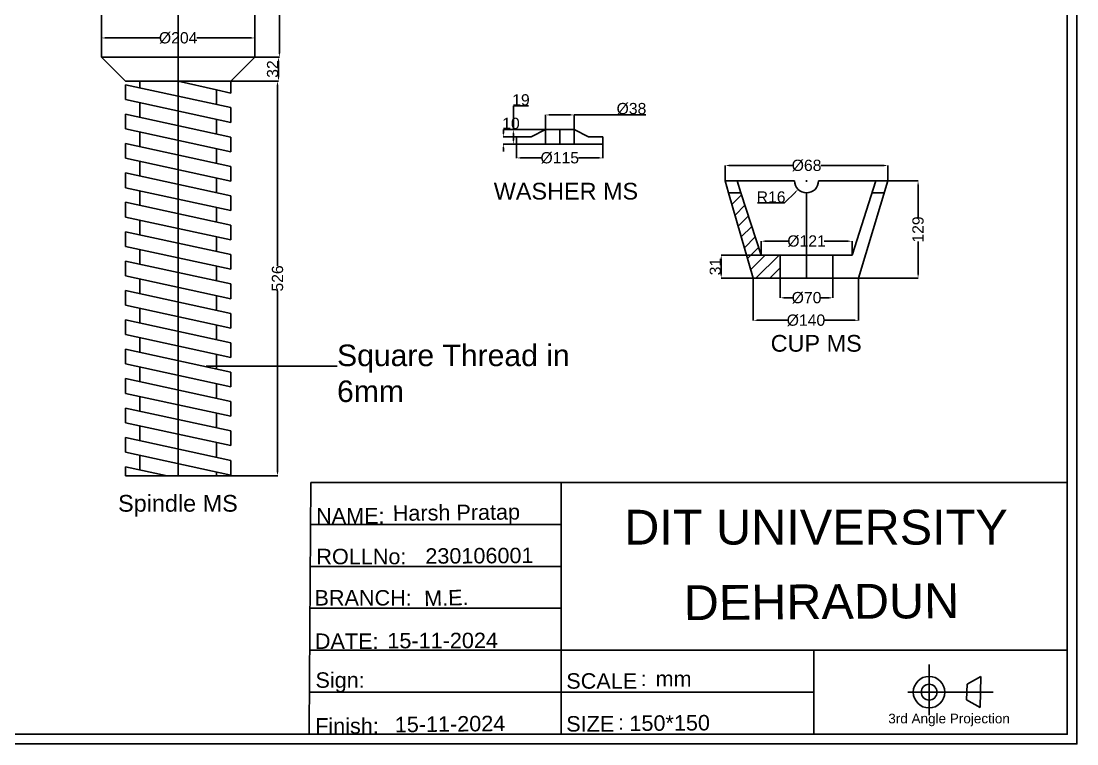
# Model space of a CAD drawing. Header units: millimetres. Extents: x 2702 to 4828, y 655 to 2204.
# Drawn here: x 3422 to 4828, y 655 to 1617 of the extents above; entities that cross this region are included whole.
import ezdxf
from ezdxf.enums import TextEntityAlignment as Align

# ---------------------------------------------------------------- set-up
doc = ezdxf.new("R2010")
doc.units = ezdxf.units.MM
doc.linetypes.add('DASHED', pattern=[19.05, 12.7, -6.35])
doc.styles.get("Standard").update_dxf_attribs({"font": 'arial.ttf'})
doc.dimstyles.new('ISO POLINEMA 1', dxfattribs={"dimtxt": 15, "dimasz": 5, "dimexe": 0.18, "dimexo": 0.0625, "dimgap": 0.09, "dimtad": 1, "dimtoh": 1, "dimdec": 0, "dimzin": 0, "dimdsep": 46, "dimtxsty": 'Standard', "dimcen": 1, "dimadec": 0, "dimazin": 0, "dimtfac": 1, "dimtdec": 0, "dimtofl": 0, "dimtmove": 0, "dimatfit": 3, "dimfxl": 1, "dimtolj": 1, "dimtzin": 0, "dimarcsym": 0})

# ---------------------------------------------------------------- blocks, each defined once
blk = doc.blocks.new('*D52')
at = {"color": 0, "lineweight": -2, "transparency": 16777216}
for p, q in [((4538.1, 1404.6), (4616.5, 1404.6)), ((4616.3, 1399.6), (4616.3, 1355.8)), ((4616.3, 1280.1), (4616.3, 1323.9)), ((4538.1, 1275.1), (4616.5, 1275.1))]:
    blk.add_line(p, q, dxfattribs=at)
at = {"color": 0, "transparency": 16777216}
for points in [[(4615.5, 1399.6), (4617.2, 1399.6), (4616.3, 1404.6)], [(4615.5, 1280.1), (4617.2, 1280.1), (4616.3, 1275.1)]]:
    blk.add_solid(points, dxfattribs=at)
at = {"layer": 'Defpoints', "color": 0, "transparency": 16777216}
for p in [(4538, 1404.6), (4538, 1275.1), (4616.3, 1275.1)]:
    blk.add_point(p, dxfattribs=at)
at = {"color": 0, "transparency": 16777216, "insert": (4616.3, 1339.9), "char_height": 15, "attachment_point": 5, "rotation": 90}
blk.add_mtext('\\A1;129', dxfattribs=at)
blk = doc.blocks.new('*D65')
at = {"color": 0, "lineweight": -2, "transparency": 16777216}
for p, q in [((4407.3, 1305.9), (4407.3, 1324.5)), ((4412.3, 1324.3), (4444.5, 1324.3)), ((4523.4, 1324.3), (4491.3, 1324.3)), ((4528.4, 1305.9), (4528.4, 1324.5))]:
    blk.add_line(p, q, dxfattribs=at)
at = {"color": 0, "transparency": 16777216}
for points in [[(4412.3, 1325.1), (4412.3, 1323.5), (4407.3, 1324.3)], [(4523.4, 1325.1), (4523.4, 1323.5), (4528.4, 1324.3)]]:
    blk.add_solid(points, dxfattribs=at)
at = {"layer": 'Defpoints', "color": 0, "transparency": 16777216}
for p in [(4528.4, 1324.3), (4407.3, 1305.8), (4528.4, 1305.8)]:
    blk.add_point(p, dxfattribs=at)
at = {"color": 0, "transparency": 16777216, "insert": (4467.9, 1324.3), "char_height": 15, "attachment_point": 5}
blk.add_mtext('\\A1;%%C121', dxfattribs=at)
blk = doc.blocks.new('*D53')
at = {"color": 0, "lineweight": -2, "transparency": 16777216}
for p, q in [((4467.9, 1403.6), (4467.9, 1405.6)), ((4466.9, 1404.6), (4468.9, 1404.6)), ((4438.7, 1375.4), (4453.1, 1389.8)), ((4402.8, 1375.4), (4438.7, 1375.4))]:
    blk.add_line(p, q, dxfattribs=at)
at = {"color": 0, "transparency": 16777216}
blk.add_solid([(4452.5, 1390.4), (4453.7, 1389.2), (4456.6, 1393.3)], dxfattribs=at)
at = {"layer": 'Defpoints', "color": 0, "transparency": 16777216}
for p in [(4456.6, 1393.3), (4467.9, 1404.6)]:
    blk.add_point(p, dxfattribs=at)
at = {"color": 0, "transparency": 16777216, "insert": (4420.7, 1383.1), "char_height": 15, "attachment_point": 5}
blk.add_mtext('\\A1;R16', dxfattribs=at)
blk = doc.blocks.new('*D66')
at = {"color": 0, "lineweight": -2, "transparency": 16777216}
for p, q in [((4432.8, 1275.1), (4432.8, 1248.7)), ((4502.9, 1275.1), (4502.9, 1248.7)), ((4437.8, 1248.9), (4448.9, 1248.9)), ((4497.9, 1248.9), (4486.8, 1248.9))]:
    blk.add_line(p, q, dxfattribs=at)
at = {"color": 0, "transparency": 16777216}
for points in [[(4437.8, 1249.7), (4437.8, 1248), (4432.8, 1248.9)], [(4497.9, 1249.7), (4497.9, 1248), (4502.9, 1248.9)]]:
    blk.add_solid(points, dxfattribs=at)
at = {"layer": 'Defpoints', "color": 0, "transparency": 16777216}
for p in [(4432.8, 1275.1), (4502.9, 1275.1), (4502.9, 1248.9)]:
    blk.add_point(p, dxfattribs=at)
at = {"color": 0, "transparency": 16777216, "insert": (4467.9, 1248.9), "char_height": 15, "attachment_point": 5}
blk.add_mtext('\\A1;%%C70', dxfattribs=at)
blk = doc.blocks.new('*D67')
at = {"color": 0, "lineweight": -2, "transparency": 16777216}
for p, q in [((4396.9, 1275.1), (4396.9, 1218.7)), ((4537.2, 1275.1), (4537.2, 1218.7)), ((4401.9, 1218.9), (4442.3, 1218.9)), ((4532.2, 1218.9), (4491.9, 1218.9))]:
    blk.add_line(p, q, dxfattribs=at)
at = {"color": 0, "transparency": 16777216}
for points in [[(4401.9, 1219.7), (4401.9, 1218.1), (4396.9, 1218.9)], [(4532.2, 1219.7), (4532.2, 1218.1), (4537.2, 1218.9)]]:
    blk.add_solid(points, dxfattribs=at)
at = {"layer": 'Defpoints', "color": 0, "transparency": 16777216}
for p in [(4396.9, 1275.1), (4537.2, 1275.1), (4537.2, 1218.9)]:
    blk.add_point(p, dxfattribs=at)
at = {"color": 0, "transparency": 16777216, "insert": (4467.1, 1218.9), "char_height": 15, "attachment_point": 5}
blk.add_mtext('\\A1;%%C140', dxfattribs=at)
blk = doc.blocks.new('*D56')
at = {"color": 0, "lineweight": -2, "transparency": 16777216}
for p, q in [((4409.3, 1305.8), (4354.1, 1305.8)), ((4354.3, 1300.8), (4354.3, 1280.1)), ((4409.3, 1275.1), (4354.1, 1275.1))]:
    blk.add_line(p, q, dxfattribs=at)
at = {"color": 0, "transparency": 16777216}
for points in [[(4353.4, 1300.8), (4355.1, 1300.8), (4354.3, 1305.8)], [(4353.4, 1280.1), (4355.1, 1280.1), (4354.3, 1275.1)]]:
    blk.add_solid(points, dxfattribs=at)
at = {"layer": 'Defpoints', "color": 0, "transparency": 16777216}
for p in [(4409.4, 1305.8), (4354.3, 1275.1), (4409.4, 1275.1)]:
    blk.add_point(p, dxfattribs=at)
at = {"color": 0, "transparency": 16777216, "insert": (4346.5, 1290.5), "char_height": 15, "attachment_point": 5, "rotation": 90}
blk.add_mtext('\\A1;31', dxfattribs=at)
blk = doc.blocks.new('*D77')
at = {"color": 0, "lineweight": -2, "transparency": 16777216}
for p, q in [((4359.5, 1404.7), (4359.5, 1425.3)), ((4364.5, 1425.1), (4448.9, 1425.1)), ((4571.3, 1425.1), (4486.9, 1425.1)), ((4576.3, 1404.7), (4576.3, 1425.3))]:
    blk.add_line(p, q, dxfattribs=at)
at = {"color": 0, "transparency": 16777216}
for points in [[(4364.5, 1426), (4364.5, 1424.3), (4359.5, 1425.1)], [(4571.3, 1426), (4571.3, 1424.3), (4576.3, 1425.1)]]:
    blk.add_solid(points, dxfattribs=at)
at = {"layer": 'Defpoints', "color": 0, "transparency": 16777216}
for p in [(4576.3, 1425.1), (4359.5, 1404.6), (4576.3, 1404.6)]:
    blk.add_point(p, dxfattribs=at)
at = {"color": 0, "transparency": 16777216, "insert": (4467.9, 1425.1), "char_height": 15, "attachment_point": 5}
blk.add_mtext('\\A1;%%C68', dxfattribs=at)
blk = doc.blocks.new('*D87')
at = {"color": 0, "lineweight": -2, "transparency": 16777216}
for p, q in [((4082, 1453.7), (4082, 1435)), ((4196.8, 1453.7), (4196.8, 1435)), ((4087, 1435.2), (4114.5, 1435.2)), ((4191.8, 1435.2), (4164.3, 1435.2))]:
    blk.add_line(p, q, dxfattribs=at)
at = {"color": 0, "transparency": 16777216}
for points in [[(4087, 1436), (4087, 1434.4), (4082, 1435.2)], [(4191.8, 1436), (4191.8, 1434.4), (4196.8, 1435.2)]]:
    blk.add_solid(points, dxfattribs=at)
at = {"layer": 'Defpoints', "color": 0, "transparency": 16777216}
for p in [(4082, 1453.7), (4196.8, 1453.7), (4196.8, 1435.2)]:
    blk.add_point(p, dxfattribs=at)
at = {"color": 0, "transparency": 16777216, "insert": (4139.4, 1435.2), "char_height": 15, "attachment_point": 5}
blk.add_mtext('\\A1;%%C115', dxfattribs=at)
blk = doc.blocks.new('*D88')
at = {"color": 0, "lineweight": -2, "transparency": 16777216}
for p, q in [((4082, 1463.3), (4064.1, 1463.3)), ((4064.3, 1468.3), (4064.3, 1473.3)), ((4064.3, 1473.3), (4084.4, 1473.3)), ((4082, 1453.7), (4064.1, 1453.7)), ((4064.3, 1448.7), (4064.3, 1443.7))]:
    blk.add_line(p, q, dxfattribs=at)
at = {"color": 0, "transparency": 16777216}
for points in [[(4063.4, 1468.3), (4065.1, 1468.3), (4064.3, 1463.3)], [(4063.4, 1448.7), (4065.1, 1448.7), (4064.3, 1453.7)]]:
    blk.add_solid(points, dxfattribs=at)
at = {"layer": 'Defpoints', "color": 0, "transparency": 16777216}
for p in [(4064.3, 1463.3), (4082, 1463.3), (4082, 1453.7)]:
    blk.add_point(p, dxfattribs=at)
at = {"color": 0, "transparency": 16777216, "insert": (4074.4, 1481.1), "char_height": 15, "attachment_point": 5}
blk.add_mtext('\\A1;10', dxfattribs=at)
blk = doc.blocks.new('*D89')
at = {"color": 0, "lineweight": -2, "transparency": 16777216}
for p, q in [((4077.6, 1472.9), (4077.6, 1504.7)), ((4077.6, 1504.7), (4097.8, 1504.7)), ((4120.2, 1472.9), (4077.4, 1472.9)), ((4077.6, 1458.7), (4077.6, 1467.9)), ((4120.2, 1453.7), (4077.4, 1453.7))]:
    blk.add_line(p, q, dxfattribs=at)
at = {"color": 0, "transparency": 16777216}
for points in [[(4076.7, 1467.9), (4078.4, 1467.9), (4077.6, 1472.9)], [(4076.7, 1458.7), (4078.4, 1458.7), (4077.6, 1453.7)]]:
    blk.add_solid(points, dxfattribs=at)
at = {"layer": 'Defpoints', "color": 0, "transparency": 16777216}
for p in [(4120.3, 1472.9), (4077.6, 1453.7), (4120.3, 1453.7)]:
    blk.add_point(p, dxfattribs=at)
at = {"color": 0, "transparency": 16777216, "insert": (4087.7, 1512.5), "char_height": 15, "attachment_point": 5}
blk.add_mtext('\\A1;19', dxfattribs=at)
blk = doc.blocks.new('*D90')
at = {"color": 0, "lineweight": -2, "transparency": 16777216}
for p, q in [((4120.3, 1472.9), (4120.3, 1492.7)), ((4125.3, 1492.5), (4153.5, 1492.5)), ((4158.5, 1472.9), (4158.5, 1492.7)), ((4158.5, 1492.5), (4253.8, 1492.5))]:
    blk.add_line(p, q, dxfattribs=at)
at = {"color": 0, "transparency": 16777216}
for points in [[(4125.3, 1493.3), (4125.3, 1491.7), (4120.3, 1492.5)], [(4153.5, 1493.3), (4153.5, 1491.7), (4158.5, 1492.5)]]:
    blk.add_solid(points, dxfattribs=at)
at = {"layer": 'Defpoints', "color": 0, "transparency": 16777216}
for p in [(4158.5, 1492.5), (4120.3, 1472.9), (4158.5, 1472.9)]:
    blk.add_point(p, dxfattribs=at)
at = {"color": 0, "transparency": 16777216, "insert": (4234.8, 1500.7), "char_height": 15, "attachment_point": 5}
blk.add_mtext('\\A1;%%C38', dxfattribs=at)
blk = doc.blocks.new('*D93')
at = {"color": 0, "lineweight": -2, "transparency": 16777216}
for p, q in [((3529.4, 1569.6), (3529.4, 1595.2)), ((3534.4, 1595), (3606.6, 1595)), ((3728.4, 1595), (3656.2, 1595)), ((3733.4, 1569.6), (3733.4, 1595.2))]:
    blk.add_line(p, q, dxfattribs=at)
at = {"color": 0, "transparency": 16777216}
for points in [[(3534.4, 1595.9), (3534.4, 1594.2), (3529.4, 1595)], [(3728.4, 1595.9), (3728.4, 1594.2), (3733.4, 1595)]]:
    blk.add_solid(points, dxfattribs=at)
at = {"layer": 'Defpoints', "color": 0, "transparency": 16777216}
for p in [(3733.4, 1595), (3529.4, 1569.6), (3733.4, 1569.6)]:
    blk.add_point(p, dxfattribs=at)
at = {"color": 0, "transparency": 16777216, "insert": (3631.4, 1595), "char_height": 15, "attachment_point": 5}
blk.add_mtext('\\A1;%%C204', dxfattribs=at)
blk = doc.blocks.new('*D95')
at = {"color": 0, "lineweight": -2, "transparency": 16777216}
for p, q in [((3733.5, 1728.9), (3766.3, 1728.9)), ((3766.1, 1723.9), (3766.1, 1665.2)), ((3766.1, 1574.6), (3766.1, 1633.3)), ((3733.5, 1569.6), (3766.3, 1569.6))]:
    blk.add_line(p, q, dxfattribs=at)
at = {"color": 0, "transparency": 16777216}
for points in [[(3765.3, 1723.9), (3767, 1723.9), (3766.1, 1728.9)], [(3765.3, 1574.6), (3767, 1574.6), (3766.1, 1569.6)]]:
    blk.add_solid(points, dxfattribs=at)
at = {"layer": 'Defpoints', "color": 0, "transparency": 16777216}
for p in [(3733.4, 1728.9), (3733.4, 1569.6), (3766.1, 1569.6)]:
    blk.add_point(p, dxfattribs=at)
at = {"color": 0, "transparency": 16777216, "insert": (3766.1, 1649.2), "char_height": 15, "attachment_point": 5, "rotation": 90}
blk.add_mtext('\\A1;159', dxfattribs=at)
blk = doc.blocks.new('*D96')
at = {"color": 0, "lineweight": -2, "transparency": 16777216}
for p, q in [((3701.6, 1569.6), (3765.1, 1569.6)), ((3764.9, 1542.7), (3764.9, 1564.6)), ((3701.6, 1537.7), (3765.1, 1537.7))]:
    blk.add_line(p, q, dxfattribs=at)
at = {"color": 0, "transparency": 16777216}
for points in [[(3764.1, 1564.6), (3765.8, 1564.6), (3764.9, 1569.6)], [(3764.1, 1542.7), (3765.8, 1542.7), (3764.9, 1537.7)]]:
    blk.add_solid(points, dxfattribs=at)
at = {"layer": 'Defpoints', "color": 0, "transparency": 16777216}
for p in [(3701.5, 1569.6), (3764.9, 1569.6), (3701.5, 1537.7)]:
    blk.add_point(p, dxfattribs=at)
at = {"color": 0, "transparency": 16777216, "insert": (3757.2, 1553.6), "char_height": 15, "attachment_point": 5, "rotation": 90}
blk.add_mtext('\\A1;32', dxfattribs=at)
blk = doc.blocks.new('*D97')
at = {"color": 0, "lineweight": -2, "transparency": 16777216}
for p, q in [((3631.5, 1537.7), (3763.9, 1537.7)), ((3763.7, 1532.7), (3763.7, 1291.3)), ((3763.7, 1016.7), (3763.7, 1258)), ((3631.5, 1011.7), (3763.9, 1011.7))]:
    blk.add_line(p, q, dxfattribs=at)
at = {"color": 0, "transparency": 16777216}
for points in [[(3762.9, 1532.7), (3764.5, 1532.7), (3763.7, 1537.7)], [(3762.9, 1016.7), (3764.5, 1016.7), (3763.7, 1011.7)]]:
    blk.add_solid(points, dxfattribs=at)
at = {"layer": 'Defpoints', "color": 0, "transparency": 16777216}
for p in [(3631.4, 1537.7), (3631.4, 1011.7), (3763.7, 1011.7)]:
    blk.add_point(p, dxfattribs=at)
at = {"color": 0, "transparency": 16777216, "insert": (3763.7, 1274.7), "char_height": 15, "attachment_point": 5, "rotation": 90}
blk.add_mtext('\\A1;526', dxfattribs=at)

msp = doc.modelspace()

# ---------------------------------------------------------------- hatches: boundary and pattern name
h = msp.add_hatch()
h.set_pattern_fill('ANSI31', color=256, scale=4.144042)
h.set_pattern_definition([(45, (-4453.177, -2349.984), (-9.30364, 9.30364), [])])
h.paths.add_polyline_path([(4380.6, 1388.7), (4407.3, 1305.8), (4432.8, 1305.8), (4432.8, 1275.1), (4396.9, 1275.1), (4364.1, 1388.7)])

# ---------------------------------------------------------------- linework, layer by layer
for p, q in [((3631.4, 1792.7), (3631.4, 1569.6)), ((3631.4, 1792.7), (3631.4, 1569.6)), ((3529.4, 1569.6), (3561.3, 1537.7)), ((3529.4, 1569.6), (3561.3, 1537.7)), ((3631.4, 1569.6), (3631.4, 1011.7)), ((3631.4, 1569.6), (3631.4, 1011.7)), ((3733.4, 1569.6), (3701.5, 1537.7)), ((3733.4, 1569.6), (3701.5, 1537.7)), ((3561.3, 1537.7), (3701.5, 1537.7)), ((3561.3, 1537.7), (3701.5, 1537.7)), ((3561.3, 1532.7), (3561.3, 1513.1)), ((3701.5, 1502.2), (3561.3, 1532.7)), ((3561.3, 1532.7), (3561.3, 1513.1)), ((3701.5, 1502.2), (3561.3, 1532.7)), ((3580.4, 1537.7), (3580.4, 1528.5)), ((3580.4, 1537.7), (3580.4, 1528.5)), ((3682.4, 1525.9), (3631.4, 1537.7)), ((3682.4, 1525.9), (3631.4, 1537.7)), ((3701.5, 1537.7), (3701.5, 1521.7)), ((3701.5, 1537.7), (3701.5, 1521.7)), ((3701.5, 1537.7), (3701.5, 1521.7)), ((3701.5, 1537.7), (3701.5, 1521.7)), ((3682.4, 1525.9), (3682.4, 1506.3)), ((3701.5, 1521.7), (3682.4, 1525.9)), ((3682.4, 1525.9), (3682.4, 1506.3)), ((3701.5, 1521.7), (3682.4, 1525.9)), ((3701.5, 1482.6), (3561.3, 1513.1)), ((3701.5, 1482.6), (3561.3, 1513.1)), ((3580.4, 1508.9), (3580.4, 1489.3)), ((3580.4, 1508.9), (3580.4, 1489.3)), ((3561.3, 1493.5), (3561.3, 1473.9)), ((3701.5, 1463), (3561.3, 1493.5)), ((3561.3, 1493.5), (3561.3, 1473.9)), ((3701.5, 1463), (3561.3, 1493.5)), ((3701.5, 1502.2), (3701.5, 1482.6)), ((3701.5, 1502.2), (3701.5, 1482.6)), ((3682.4, 1486.7), (3682.4, 1467.2)), ((3682.4, 1486.7), (3682.4, 1467.2)), ((3701.5, 1443.4), (3561.3, 1473.9)), ((3701.5, 1443.4), (3561.3, 1473.9)), ((3580.4, 1469.8), (3580.4, 1450.2)), ((3580.4, 1469.8), (3580.4, 1450.2)), ((3701.5, 1463), (3701.5, 1443.4)), ((3701.5, 1463), (3701.5, 1443.4)), ((4082, 1453.7), (4082, 1463.3)), ((4082, 1463.3), (4101.1, 1463.3)), ((4101.1, 1463.3), (4120.3, 1472.9)), ((4120.3, 1453.7), (4120.3, 1472.9)), ((4120.3, 1472.9), (4158.5, 1472.9)), ((4139.4, 1453.7), (4139.4, 1472.9)), ((4158.5, 1453.7), (4158.5, 1472.9)), ((4158.5, 1472.9), (4177.6, 1463.3)), ((4196.8, 1463.3), (4177.6, 1463.3)), ((4196.8, 1453.7), (4196.8, 1463.3)), ((3561.3, 1454.4), (3561.3, 1434.8)), ((3701.5, 1423.9), (3561.3, 1454.4)), ((3561.3, 1454.4), (3561.3, 1434.8)), ((3701.5, 1423.9), (3561.3, 1454.4)), ((3682.4, 1447.6), (3682.4, 1428)), ((3682.4, 1447.6), (3682.4, 1428)), ((4082, 1453.7), (4196.8, 1453.7)), ((4082, 1453.7), (4120.3, 1453.7)), ((4120.3, 1453.7), (4158.5, 1453.7)), ((4120.3, 1453.7), (4139.4, 1453.7)), ((4196.8, 1453.7), (4158.5, 1453.7)), ((3701.5, 1404.3), (3561.3, 1434.8)), ((3701.5, 1404.3), (3561.3, 1434.8)), ((3580.4, 1430.6), (3580.4, 1411.1)), ((3580.4, 1430.6), (3580.4, 1411.1)), ((3701.5, 1423.9), (3701.5, 1404.3)), ((3701.5, 1423.9), (3701.5, 1404.3)), ((3561.3, 1415.2), (3561.3, 1395.6)), ((3701.5, 1384.7), (3561.3, 1415.2)), ((3561.3, 1415.2), (3561.3, 1395.6)), ((3701.5, 1384.7), (3561.3, 1415.2)), ((3682.4, 1408.5), (3682.4, 1388.9)), ((3682.4, 1408.5), (3682.4, 1388.9)), ((3701.5, 1365.2), (3561.3, 1395.6)), ((3701.5, 1365.2), (3561.3, 1395.6)), ((3580.4, 1391.5), (3580.4, 1371.9)), ((3580.4, 1391.5), (3580.4, 1371.9)), ((4359.5, 1404.6), (4451.9, 1404.6)), ((4359.5, 1404.6), (4375.4, 1404.6)), ((4359.5, 1404.6), (4375.4, 1404.6)), ((4364.1, 1388.7), (4359.5, 1404.6)), ((4380.6, 1388.7), (4375.4, 1404.6)), ((4483.8, 1404.6), (4576.3, 1404.6)), ((4560.3, 1404.6), (4528.4, 1305.8)), ((4576.3, 1404.6), (4537.2, 1275.1)), ((4576.3, 1404.6), (4560.3, 1404.6)), ((3701.5, 1384.7), (3701.5, 1365.2)), ((3701.5, 1384.7), (3701.5, 1365.2)), ((4364.1, 1388.7), (4396.9, 1275.1)), ((4364.1, 1388.7), (4380.6, 1388.7)), ((4380.6, 1388.7), (4407.3, 1305.8)), ((4467.9, 1388.7), (4467.9, 1275.1)), ((4571.7, 1388.7), (4555.2, 1388.7)), ((3561.3, 1376.1), (3561.3, 1356.5)), ((3701.5, 1345.6), (3561.3, 1376.1)), ((3561.3, 1376.1), (3561.3, 1356.5)), ((3701.5, 1345.6), (3561.3, 1376.1)), ((3682.4, 1369.3), (3682.4, 1349.7)), ((3682.4, 1369.3), (3682.4, 1349.7)), ((3701.5, 1326), (3561.3, 1356.5)), ((3701.5, 1326), (3561.3, 1356.5)), ((3580.4, 1352.3), (3580.4, 1332.8)), ((3580.4, 1352.3), (3580.4, 1332.8)), ((3561.3, 1336.9), (3561.3, 1317.4)), ((3701.5, 1306.4), (3561.3, 1336.9)), ((3561.3, 1336.9), (3561.3, 1317.4)), ((3701.5, 1306.4), (3561.3, 1336.9)), ((3701.5, 1345.6), (3701.5, 1326)), ((3701.5, 1345.6), (3701.5, 1326)), ((3682.4, 1330.2), (3682.4, 1310.6)), ((3682.4, 1330.2), (3682.4, 1310.6)), ((3701.5, 1286.9), (3561.3, 1317.4)), ((3701.5, 1286.9), (3561.3, 1317.4)), ((3580.4, 1313.2), (3580.4, 1293.6)), ((3580.4, 1313.2), (3580.4, 1293.6)), ((3561.3, 1297.8), (3561.3, 1278.2)), ((3701.5, 1267.3), (3561.3, 1297.8)), ((3561.3, 1297.8), (3561.3, 1278.2)), ((3701.5, 1267.3), (3561.3, 1297.8)), ((3701.5, 1306.4), (3701.5, 1286.9)), ((3701.5, 1306.4), (3701.5, 1286.9)), ((4407.3, 1305.8), (4432.8, 1305.8)), ((4432.8, 1305.8), (4432.8, 1275.1)), ((4432.8, 1305.8), (4467.9, 1305.8)), ((4467.9, 1305.8), (4528.4, 1305.8)), ((4502.9, 1305.8), (4502.9, 1275.1)), ((3682.4, 1291), (3682.4, 1271.4)), ((3682.4, 1291), (3682.4, 1271.4)), ((3701.5, 1247.7), (3561.3, 1278.2)), ((3701.5, 1247.7), (3561.3, 1278.2)), ((3580.4, 1274), (3580.4, 1254.5)), ((3580.4, 1274), (3580.4, 1254.5)), ((3701.5, 1267.3), (3701.5, 1247.7)), ((3701.5, 1267.3), (3701.5, 1247.7)), ((4432.8, 1275.1), (4396.9, 1275.1)), ((4432.8, 1275.1), (4467.9, 1275.1)), ((4538.8, 1275.1), (4467.9, 1275.1)), ((3561.3, 1258.6), (3561.3, 1239.1)), ((3701.5, 1228.1), (3561.3, 1258.6)), ((3561.3, 1258.6), (3561.3, 1239.1)), ((3701.5, 1228.1), (3561.3, 1258.6)), ((3682.4, 1251.9), (3682.4, 1232.3)), ((3682.4, 1251.9), (3682.4, 1232.3)), ((3701.5, 1208.6), (3561.3, 1239.1)), ((3701.5, 1208.6), (3561.3, 1239.1)), ((3580.4, 1234.9), (3580.4, 1215.3)), ((3580.4, 1234.9), (3580.4, 1215.3)), ((3701.5, 1228.1), (3701.5, 1208.6)), ((3701.5, 1228.1), (3701.5, 1208.6)), ((3561.3, 1219.5), (3561.3, 1199.9)), ((3701.5, 1189), (3561.3, 1219.5)), ((3561.3, 1219.5), (3561.3, 1199.9)), ((3701.5, 1189), (3561.3, 1219.5)), ((3682.4, 1212.7), (3682.4, 1193.2)), ((3682.4, 1212.7), (3682.4, 1193.2)), ((3701.5, 1169.4), (3561.3, 1199.9)), ((3701.5, 1169.4), (3561.3, 1199.9)), ((3580.4, 1195.8), (3580.4, 1176.2)), ((3580.4, 1195.8), (3580.4, 1176.2)), ((3701.5, 1189), (3701.5, 1169.4)), ((3701.5, 1189), (3701.5, 1169.4)), ((3561.3, 1180.3), (3561.3, 1160.8)), ((3701.5, 1149.8), (3561.3, 1180.3)), ((3561.3, 1180.3), (3561.3, 1160.8)), ((3701.5, 1149.8), (3561.3, 1180.3)), ((3682.4, 1173.6), (3682.4, 1154)), ((3682.4, 1173.6), (3682.4, 1154)), ((3701.5, 1130.3), (3561.3, 1160.8)), ((3701.5, 1130.3), (3561.3, 1160.8)), ((3580.4, 1156.6), (3580.4, 1137)), ((3580.4, 1156.6), (3580.4, 1137)), ((3668.9, 1158), (3842.9, 1158)), ((3561.3, 1141.2), (3561.3, 1121.6)), ((3701.5, 1110.7), (3561.3, 1141.2)), ((3561.3, 1141.2), (3561.3, 1121.6)), ((3701.5, 1110.7), (3561.3, 1141.2)), ((3701.5, 1149.8), (3701.5, 1130.3)), ((3701.5, 1149.8), (3701.5, 1130.3)), ((3682.4, 1134.4), (3682.4, 1114.9)), ((3682.4, 1134.4), (3682.4, 1114.9)), ((3701.5, 1091.1), (3561.3, 1121.6)), ((3701.5, 1091.1), (3561.3, 1121.6)), ((3580.4, 1117.5), (3580.4, 1097.9)), ((3580.4, 1117.5), (3580.4, 1097.9)), ((3701.5, 1110.7), (3701.5, 1091.1)), ((3701.5, 1110.7), (3701.5, 1091.1)), ((3561.3, 1102), (3561.3, 1082.5)), ((3701.5, 1071.6), (3561.3, 1102)), ((3561.3, 1102), (3561.3, 1082.5)), ((3701.5, 1071.6), (3561.3, 1102)), ((3701.5, 1052), (3561.3, 1082.5)), ((3701.5, 1052), (3561.3, 1082.5)), ((3682.4, 1095.3), (3682.4, 1075.7)), ((3682.4, 1095.3), (3682.4, 1075.7)), ((3580.4, 1078.3), (3580.4, 1058.7)), ((3580.4, 1078.3), (3580.4, 1058.7)), ((3701.5, 1071.6), (3701.5, 1052)), ((3701.5, 1071.6), (3701.5, 1052)), ((3561.3, 1062.9), (3561.3, 1043.3)), ((3701.5, 1032.4), (3561.3, 1062.9)), ((3561.3, 1062.9), (3561.3, 1043.3)), ((3701.5, 1032.4), (3561.3, 1062.9)), ((3682.4, 1056.1), (3682.4, 1036.6)), ((3682.4, 1056.1), (3682.4, 1036.6)), ((3701.5, 1012.8), (3561.3, 1043.3)), ((3701.5, 1012.8), (3561.3, 1043.3)), ((3580.4, 1039.2), (3580.4, 1019.6)), ((3580.4, 1039.2), (3580.4, 1019.6)), ((3701.5, 1032.4), (3701.5, 1012.8)), ((3701.5, 1032.4), (3701.5, 1012.8)), ((3561.3, 1023.8), (3561.3, 1011.7)), ((3616.7, 1011.7), (3561.3, 1023.8)), ((3561.3, 1023.8), (3561.3, 1011.7)), ((3616.7, 1011.7), (3561.3, 1023.8)), ((3682.4, 1017), (3682.4, 1011.7)), ((3682.4, 1017), (3682.4, 1011.7)), ((3561.3, 1011.7), (3701.5, 1011.7)), ((3561.3, 1011.7), (3701.5, 1011.7)), ((3808.1, 1002.9), (3806, 674.4)), ((3808.1, 1002.9), (4814.9, 1002.9)), ((4141.2, 991.2), (4141.2, 1002.9)), ((4141.2, 991.2), (4141.2, 674.4)), ((3807.7, 947.1), (4141.2, 947.1)), ((4141.2, 935.4), (4141.2, 947.1)), ((3807.4, 891.2), (4141.2, 891.2)), ((3806, 835.4), (4141.2, 835.4)), ((3806, 779.5), (4141.2, 779.5)), ((4141.2, 779.5), (4813.9, 779.5)), ((4141.2, 779.5), (4141.2, 674.4)), ((4477.6, 779.5), (4477.6, 667.5)), ((4631, 744.6), (4631, 760.3)), ((4631, 744.6), (4631, 702.7)), ((4681.5, 734.1), (4680.8, 713.2)), ((4681.5, 734.1), (4699.8, 744.3)), ((4681.5, 734.1), (4681.5, 734.1)), ((4699.8, 744.3), (4699.1, 703)), ((3806, 723.6), (4141.2, 723.6)), ((4141.2, 723.6), (4477.6, 723.6)), ((4610.1, 723.6), (4602.6, 723.6)), ((4610.1, 723.6), (4615.7, 723.6)), ((4610.1, 723.6), (4699.5, 723.6)), ((4631, 723.6), (4631, 723.6)), ((4699.5, 723.6), (4716.4, 723.6)), ((4631, 702.7), (4631, 693.1)), ((4680.8, 713.2), (4699.1, 703))]:
    msp.add_line(p, q)
at = {"linetype": 'DASHED'}
for p, q in [((3806, 674.4), (3806, 667.7)), ((4141.2, 674.4), (4141.2, 667.7))]:
    msp.add_line(p, q, dxfattribs=at)
at = {"color": 7}
msp.add_line((3808.1, 667.7), (3806, 667.7), dxfattribs=at)
for points in [[(2702.2, 2204.3), (4827.7, 2204.3), (4827.7, 654.7), (2702.2, 654.7)], [(2715, 2191.4), (4814.9, 2191.4), (4814.9, 667.5), (2715, 667.5)], [(3529.4, 1728.9), (3733.4, 1728.9), (3733.4, 1569.6), (3529.4, 1569.6)], [(3529.4, 1728.9), (3733.4, 1728.9), (3733.4, 1569.6), (3529.4, 1569.6)]]:
    msp.add_lwpolyline(points, close=True)
for radius in [21, 10.5]:
    msp.add_circle((4631, 723.6), radius)
msp.add_arc((4467.9, 1404.6), 15.9, 180, 0)

# ---------------------------------------------------------------- texts
for s, height, p in [('WASHER MS', 22.31, (4051.5, 1379.8)), ('CUP MS', 22.31, (4420.1, 1177.1)), ('Spindle MS', 22.31, (3551.4, 964)), (' NAME:', 20.59, (3807, 948.2)), ('DIT UNIVERSITY', 46.324, (4225.2, 920.2)), (' ROLLNo:', 20.59, (3807.4, 894)), (' DATE:', 20.59, (3805.4, 781.2)), (' Sign:', 20.59, (3806.2, 729.4)), (' :', 20.12, (4239.2, 731.6)), (' Finish:', 20.59, (3805.8, 668.4)), ('  :', 20.12, (4201.5, 673.5))]:
    msp.add_text(s, height=height).set_placement(p)
at = {"linetype": 'DASHED'}
for s, height, rotation, p in [('  Harsh Pratap ', 20.588, 0.6429, (3901.2, 951.5)), (' 230106001', 20.59, 0.3525, (3952.5, 894.6)), ('  M.E.', 20.59, 1.6767, (3943.2, 837.6)), ('DEHRADUN', 46.32, 0.4562, (4304.6, 819.5)), ('  15-11-2024', 20.588, 0.1424, (3894, 781.9)), ('  mm', 20.59, 359.6797, (4250.9, 731.4)), ('  15-11-2024', 20.588, 0.6903, (3903.9, 669.9)), ('  150*150', 20.59, 0.4685, (4216.2, 671.7))]:
    msp.add_text(s, height=height, rotation=rotation, dxfattribs=at).set_placement(p)
for s, p in [(' BRANCH:', (3804.9, 859.6)), (' SCALE', (4140.1, 748.8)), (' SIZE', (4140, 691.7))]:
    msp.add_text(s, height=20.59).set_placement(p, align=Align.TOP_LEFT)
msp.add_text('3rd Angle Projection', height=12.868).set_placement((4657.6, 688.5), align=Align.MIDDLE_CENTER)
at = {"insert": (3842.9, 1186.6), "char_height": 28.69, "attachment_point": 1}
msp.add_mtext_dynamic_manual_height_columns('Square Thread in\\P6mm', width=320.699, gutter_width=79.7, heights=[0], dxfattribs=at)

# ---------------------------------------------------------------- dimensions: what is measured, and where the dimension line sits
for base, p1, p2, picture, middle in [((3766.1, 1569.6), (3733.4, 1728.9), (3733.4, 1569.6), '*D95', (3766.1, 1649.2)), ((3763.7, 1011.7), (3631.4, 1537.7), (3631.4, 1011.7), '*D97', (3763.7, 1274.7)), ((4616.3389, 1275.134), (4538.0098, 1404.61), (4538.0098, 1275.134), '*D52', (4616.3389, 1339.872))]:
    dim = msp.add_linear_dim(base=base, p1=p1, p2=p2, angle=90, dimstyle='ISO POLINEMA 1', override={"dimtad": 0})
    dim.commit()
    dim.dimension.update_dxf_attribs({"geometry": picture, "text_midpoint": middle})
for base, p1, p2, text, picture, middle in [((3733.4, 1595), (3529.4, 1569.6), (3733.4, 1569.6), '%%C<>', '*D93', (3631.4, 1595)), ((4196.8, 1435.2), (4082, 1453.7), (4196.8, 1453.7), '%%C<>', '*D87', (4139.4, 1435.2)), ((4576.3, 1425.1), (4359.5, 1404.6), (4576.3, 1404.6), '%%C68', '*D77', (4467.9, 1425.1)), ((4528.4, 1324.3), (4407.3, 1305.8), (4528.4, 1305.8), '%%C<>', '*D65', (4467.9, 1324.3)), ((4537.2, 1218.9), (4396.9, 1275.1), (4537.2, 1275.1), '%%C<>', '*D67', (4467.1, 1218.9)), ((4502.9, 1248.9), (4432.8, 1275.1), (4502.9, 1275.1), '%%C<>', '*D66', (4467.9, 1248.9))]:
    dim = msp.add_linear_dim(base=base, p1=p1, p2=p2, text=text, dimstyle='ISO POLINEMA 1', override={"dimtad": 0})
    dim.commit()
    dim.dimension.update_dxf_attribs({"geometry": picture, "text_midpoint": middle})
for base, p1, p2, picture, middle in [((3764.9, 1569.6), (3701.5, 1537.7), (3701.5, 1569.6), '*D96', (3757.2, 1553.6)), ((4064.3, 1463.3), (4082, 1453.7), (4082, 1463.3), '*D88', (4074.4, 1481.1)), ((4354.3, 1275.1), (4409.4, 1305.8), (4409.4, 1275.1), '*D56', (4346.5, 1290.5))]:
    dim = msp.add_linear_dim(base=base, p1=p1, p2=p2, angle=90, dimstyle='ISO POLINEMA 1')
    dim.commit()
    dim.dimension.update_dxf_attribs({"geometry": picture, "text_midpoint": middle})
dim = msp.add_linear_dim(base=(4077.6, 1453.7), p1=(4120.3, 1472.9), p2=(4120.3, 1453.7), angle=90, dimstyle='ISO POLINEMA 1')
dim.commit()
dim.dimension.update_dxf_attribs({"geometry": '*D89', "text_midpoint": (4087.7, 1504.7), "dimtype": 160})
dim = msp.add_linear_dim(base=(4158.5, 1492.5), p1=(4120.3, 1472.9), p2=(4158.5, 1472.9), text='%%C<>', dimstyle='ISO POLINEMA 1')
dim.commit()
dim.dimension.update_dxf_attribs({"geometry": '*D90', "text_midpoint": (4234.8, 1492.5), "dimtype": 160})
dim = msp.add_radius_dim(center=(4467.9, 1404.6), mpoint=(4456.6, 1393.3), dimstyle='ISO POLINEMA 1')
dim.commit()
dim.dimension.update_dxf_attribs({"geometry": '*D53', "text_midpoint": (4420.7, 1383.1)})

doc.saveas('drawing.dxf')
